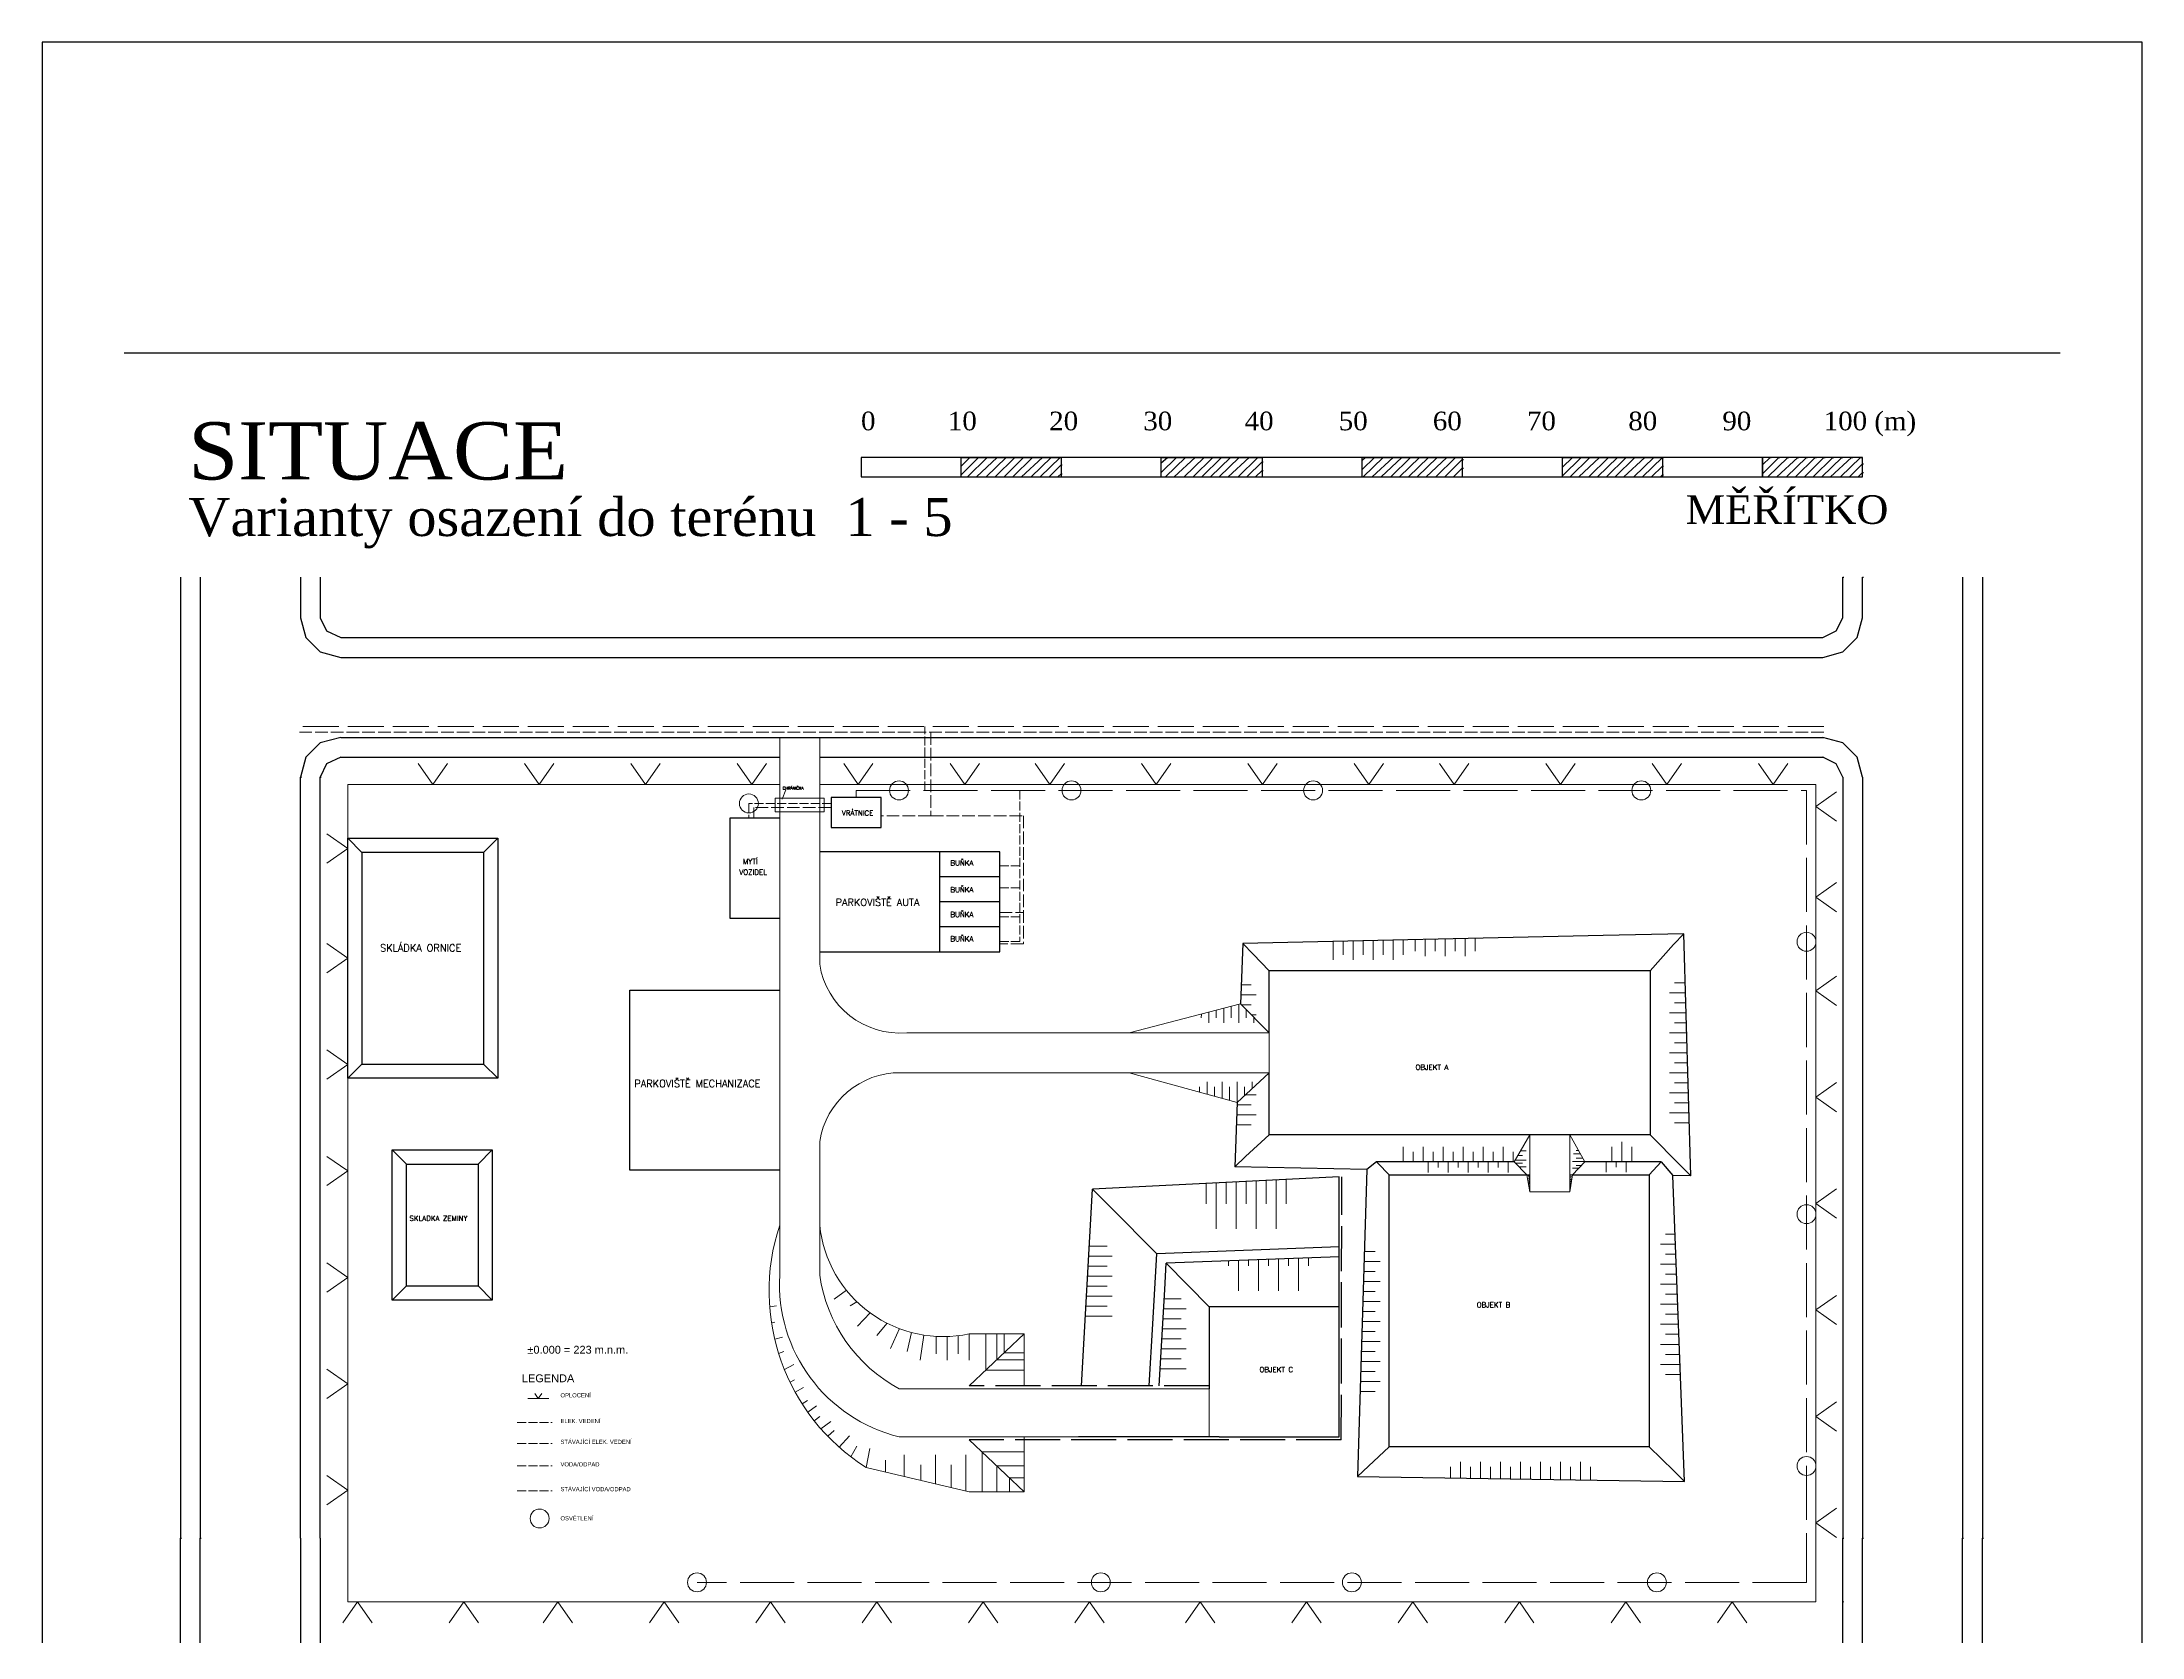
# Model space of a CAD drawing. Header units: millimetres. Extents: x -3518363 to 3223740, y -1530229 to 774657.
# Drawn here: x -3095900 to -2885900, y 186145 to 345571 of the extents above; entities that cross this region are included whole.
import ezdxf

# ---------------------------------------------------------------- set-up
doc = ezdxf.new("R2010")
doc.units = ezdxf.units.MM
doc.header["$LTSCALE"] = 15
doc.header["$MEASUREMENT"] = 0
doc.linetypes.add('ACAD_ISO02W100', pattern=[15, 12, -3])
doc.linetypes.add('ACAD_ISO10W100', pattern=[18, 12, -3, 0, -3])
doc.layers.get('0').update_dxf_attribs({"linetype": 'CONTINUOUS'})
for name, color, linetype, lineweight in [('cesty', 7, 'CONTINUOUS', 15), ('obj 3 deska', 151, 'ACAD_ISO10W100', 15), ('ODVODNENÍ', 7, 'CONTINUOUS', 35), ('Okna a dveře', 2, 'CONTINUOUS', 30), ('pažení', 220, 'ACAD_ISO02W100', 30), ('staveniste', 7, 'CONTINUOUS', 18), ('texty', 255, 'CONTINUOUS', 15), ('šrafy', 32, 'CONTINUOUS', 15)]:
    doc.layers.add(name, color=color, linetype=linetype, lineweight=lineweight)
for name, color, linetype in [('obj 1 patky', 130, 'CONTINUOUS'), ('objekt 1', 40, 'CONTINUOUS'), ('objekt 2', 70, 'CONTINUOUS'), ('objekt 3', 150, 'CONTINUOUS')]:
    doc.layers.add(name, color=color, linetype=linetype)
doc.layers.add('svahovaní', color=7, linetype='CONTINUOUS', lineweight=15, true_color=0xe3331c)
doc.styles.add('romans', font='romans.shx')
doc.styles.get("Standard").update_dxf_attribs({"font": 'txt.shx'})
doc.styles.add('TIMESNEWROMAN', font='times.ttf')

msp = doc.modelspace()

# ---------------------------------------------------------------- linework, layer by layer
for p, q in [((-3087682.375, 314490.175), (-2894096.811, 314490.175)), ((-3066001.408, 276066.256), (-2917706.69, 276066.256)), ((-3066001.408, 274085.909), (-3022127.809, 274085.909)), ((-3018127.809, 274085.909), (-2943127.809, 274085.909)), ((-2943127.809, 274085.909), (-2917706.69, 274085.909))]:
    msp.add_line(p, q)
at = {"elevation": 0}
msp.add_lwpolyline([(-3095900, 345571.207), (-3095900, 48571.207), (-2885900, 48571.207), (-2885900, 345571.207)], close=True, dxfattribs=at)
for points in [[(-3013997.956, 302093.717), (-3003993.329, 302093.717), (-3003993.329, 304048.346), (-2993988.709, 304048.346), (-2993988.709, 302093.717), (-2983984.09, 302093.717), (-2983984.09, 304048.346), (-2973876.599, 304048.346), (-2973876.599, 302093.717), (-2963871.966, 302093.717), (-2963871.966, 304048.346), (-2953867.359, 304048.346), (-2953867.359, 302093.717), (-2943862.726, 302093.717), (-2943862.726, 304048.346), (-2933858.106, 304048.346), (-2933858.106, 302093.717), (-2923853.487, 302093.717), (-2923853.487, 304048.346), (-3013997.956, 304048.346), (-3013997.956, 302093.717), (-2923750.616, 302093.717)], [(-3003993.329, 303173.889), (-3003118.886, 304048.346), (-3003016.015, 304048.346)], [(-3003993.329, 302299.459), (-3002244.455, 304048.346), (-3002141.584, 304048.346)], [(-3003350.359, 302093.717), (-3001370.012, 304048.346), (-3001241.41, 304048.346)], [(-3002450.197, 302093.717), (-3000366.979, 304048.346), (-3000264.108, 304048.346)], [(-3001472.896, 302093.717), (-2999492.536, 304048.346), (-2999389.664, 304048.346)], [(-3000598.439, 302093.717), (-2998618.092, 304048.346), (-2998489.503, 304048.346)], [(-2999698.291, 302093.717), (-2997743.662, 304048.346), (-2997615.073, 304048.346)], [(-2998823.847, 302093.717), (-2996843.5, 304048.346), (-2996740.616, 304048.346)], [(-2997949.404, 302093.717), (-2995866.185, 304048.346), (-2995763.314, 304048.346)], [(-2996972.102, 302093.717), (-2994991.742, 304048.346), (-2994863.153, 304048.346)], [(-2996071.928, 302093.717), (-2994091.581, 304048.346), (-2993988.709, 304048.346)], [(-2995197.497, 302093.717), (-2993988.709, 303302.504), (-2993885.838, 303302.504)], [(-2994323.054, 302093.717), (-2993988.709, 302402.33), (-2993885.838, 302402.33)], [(-2983984.09, 303508.247), (-2983341.119, 304048.346), (-2983212.517, 304048.346)], [(-2983984.09, 302530.919), (-2982440.958, 304048.346), (-2982338.087, 304048.346)], [(-2983546.874, 302093.717), (-2981566.527, 304048.346), (-2981463.643, 304048.346)], [(-2982672.431, 302093.717), (-2980589.2, 304048.346), (-2980460.611, 304048.346)], [(-2981669.398, 302093.717), (-2979689.051, 304048.346), (-2979586.18, 304048.346)], [(-2980794.955, 302093.717), (-2978814.608, 304048.346), (-2978711.723, 304048.346)], [(-2979920.511, 302093.717), (-2977940.164, 304048.346), (-2977837.293, 304048.346)], [(-2979046.081, 302093.717), (-2977065.734, 304048.346), (-2976962.849, 304048.346)], [(-2978171.637, 302093.717), (-2976191.277, 304048.346), (-2976062.688, 304048.346)], [(-2977271.476, 302093.717), (-2975188.258, 304048.346), (-2975085.386, 304048.346)], [(-2976294.161, 302093.717), (-2974313.814, 304048.346), (-2974210.93, 304048.346)], [(-2975419.718, 302093.717), (-2973876.599, 303611.118), (-2973773.715, 303611.118)], [(-2974545.287, 302093.717), (-2973876.599, 302736.687), (-2973773.715, 302736.687)], [(-2963871.966, 303739.707), (-2963537.635, 304048.346), (-2963434.751, 304048.346)], [(-2963871.966, 302839.558), (-2962663.178, 304048.346), (-2962560.307, 304048.346)], [(-2963769.095, 302093.717), (-2961788.748, 304048.346), (-2961660.159, 304048.346)], [(-2962868.946, 302093.717), (-2960785.715, 304048.346), (-2960682.831, 304048.346)], [(-2961994.49, 302093.717), (-2959911.272, 304048.346), (-2959808.401, 304048.346)], [(-2961017.188, 302093.717), (-2959036.841, 304048.346), (-2958933.957, 304048.346)], [(-2960142.745, 302093.717), (-2958162.384, 304048.346), (-2958033.796, 304048.346)], [(-2959242.583, 302093.717), (-2957262.236, 304048.346), (-2957159.365, 304048.346)], [(-2958368.153, 302093.717), (-2956387.793, 304048.346), (-2956284.921, 304048.346)], [(-2957493.696, 302093.717), (-2955410.478, 304048.346), (-2955281.889, 304048.346)], [(-2956516.395, 302093.717), (-2954536.047, 304048.346), (-2954407.445, 304048.346)], [(-2955616.22, 302093.717), (-2953867.359, 303842.604), (-2953764.475, 303842.604)], [(-2954741.79, 302093.717), (-2953867.359, 302968.147), (-2953764.475, 302968.147)], [(-2943862.726, 303945.475), (-2943759.855, 304048.346), (-2943631.266, 304048.346)], [(-2943862.726, 303071.018), (-2942859.694, 304048.346), (-2942756.81, 304048.346)], [(-2943862.726, 302196.588), (-2941985.25, 304048.346), (-2941882.379, 304048.346)], [(-2943091.167, 302093.717), (-2941110.82, 304048.346), (-2941007.949, 304048.346)], [(-2942216.723, 302093.717), (-2940133.492, 304048.346), (-2940004.903, 304048.346)], [(-2941213.691, 302093.717), (-2939233.344, 304048.346), (-2939130.473, 304048.346)], [(-2940339.247, 302093.717), (-2938358.9, 304048.346), (-2938256.016, 304048.346)], [(-2939464.804, 302093.717), (-2937484.457, 304048.346), (-2937381.585, 304048.346)], [(-2938590.373, 302093.717), (-2936610.026, 304048.346), (-2936507.155, 304048.346)], [(-2937715.93, 302093.717), (-2935606.98, 304048.346), (-2935504.109, 304048.346)], [(-2936712.897, 302093.717), (-2934732.55, 304048.346), (-2934629.679, 304048.346)], [(-2935838.454, 302093.717), (-2933858.106, 304048.346), (-2933755.222, 304048.346)], [(-2934964.01, 302093.717), (-2933858.106, 303173.889), (-2933755.222, 303173.889)], [(-2923853.487, 302093.717), (-2913848.867, 302093.717), (-2913848.867, 304048.346), (-2923853.487, 304048.346), (-2923853.487, 302093.717), (-2923750.616, 302093.717)], [(-2923853.487, 303302.504), (-2923081.927, 304048.346), (-2922979.043, 304048.346)], [(-2923853.487, 302402.33), (-2922207.484, 304048.346), (-2922104.599, 304048.346)], [(-2923313.387, 302093.717), (-2921333.04, 304048.346), (-2921204.451, 304048.346)], [(-2922413.239, 302093.717), (-2920330.008, 304048.346), (-2920227.123, 304048.346)], [(-2921435.911, 302093.717), (-2919455.564, 304048.346), (-2919352.693, 304048.346)], [(-2920561.481, 302093.717), (-2918581.134, 304048.346), (-2918452.532, 304048.346)], [(-2919661.319, 302093.717), (-2917706.69, 304048.346), (-2917578.088, 304048.346)], [(-2918786.876, 302093.717), (-2916806.529, 304048.346), (-2916703.658, 304048.346)], [(-2917912.445, 302093.717), (-2915932.098, 304048.346), (-2915829.214, 304048.346)], [(-2917037.989, 302093.717), (-2914954.77, 304048.346), (-2914826.181, 304048.346)], [(-2916034.969, 302093.717), (-2914054.622, 304048.346), (-2913951.738, 304048.346)], [(-2915160.526, 302093.717), (-2913848.867, 303405.375), (-2913745.983, 303405.375)], [(-2914286.082, 302093.717), (-2913848.867, 302530.919), (-2913745.983, 302530.919)], [(-2934063.862, 302093.717), (-2933858.106, 302299.459), (-2933755.222, 302299.459)], [(-3082049.954, 292089.084), (-3082049.954, 196029.298), (-3081947.076, 196029.298)], [(-3080069.607, 292089.084), (-3080069.607, 196029.298), (-3079966.729, 196029.298)], [(-3070064.98, 292089.084), (-3070064.98, 288025.518), (-3069524.887, 286045.171), (-3068084.633, 284630.641), (-3066001.408, 284064.824), (-2917809.561, 284064.824), (-2915829.214, 284630.641), (-2914388.953, 286045.171), (-2913848.867, 288025.518), (-2913848.867, 292089.084), (-2913745.983, 292089.084)], [(-3068084.633, 292089.084), (-3068084.633, 288025.518), (-3067441.663, 286713.86), (-3066001.408, 286045.171), (-2917809.561, 286045.171), (-2916497.902, 286713.86), (-2915829.214, 288025.518), (-2915829.214, 292089.084), (-2915726.33, 292089.084)], [(-2903844.247, 292089.084), (-2903844.247, 196029.298), (-2903741.376, 196029.298)], [(-2901863.9, 292089.084), (-2901863.9, 196029.298), (-2901761.016, 196029.298)], [(-3066001.408, 276066.256), (-3068084.633, 275526.157), (-3069524.887, 274085.909), (-3070064.98, 272105.562), (-3069962.109, 272105.562)], [(-2913848.867, 272105.562), (-2914388.953, 274085.909), (-2915829.214, 275526.157), (-2917809.561, 276066.256), (-2917706.69, 276066.256)], [(-3066001.408, 274085.909), (-3067441.663, 273417.221), (-3068084.633, 272105.562), (-3067981.755, 272105.562)], [(-2915829.214, 272105.562), (-2916497.902, 273417.221), (-2917809.561, 274085.909), (-2917706.69, 274085.909)], [(-3070064.98, 196029.298), (-3070064.98, 272105.562), (-3069962.109, 272105.562)], [(-3068084.633, 196029.298), (-3068084.633, 272105.562), (-3067981.755, 272105.562)], [(-2915829.214, 272105.562), (-2915829.214, 196029.298), (-2915726.33, 196029.298)], [(-2913848.867, 272105.562), (-2913848.867, 196029.298), (-2913745.983, 196029.298)], [(-3082049.954, 93925.573), (-3082049.954, 196029.298), (-3081947.076, 196029.298)], [(-3080069.607, 93925.573), (-3080069.607, 196029.298), (-3079966.729, 196029.298)], [(-3070064.98, 196029.298), (-3070064.98, 114011.972), (-3069524.887, 111928.748), (-3068084.633, 110488.493), (-3066001.408, 109948.401), (-2917809.561, 109948.401), (-2915829.214, 110488.493), (-2914388.953, 111928.748), (-2913848.867, 114011.972), (-2913848.867, 196029.298), (-2913745.983, 196029.298)], [(-3068084.633, 196029.298), (-3068084.633, 114011.972), (-3067441.663, 112597.436), (-3066001.408, 111928.748), (-2917809.561, 111928.748), (-2916497.902, 112597.436), (-2915829.214, 114011.972), (-2915829.214, 196029.298), (-2915726.33, 196029.298)], [(-2903844.247, 93925.573), (-2903844.247, 196029.298), (-2903741.376, 196029.298)], [(-2901863.9, 93925.573), (-2901863.9, 196029.298), (-2901761.016, 196029.298)]]:
    msp.add_lwpolyline(points, dxfattribs=at)
at = {"layer": 'cesty', "linetype": 'ByBlock', "extrusion": (1.93959e-16, -3.39308e-16, -1)}
for p, q in [((-3022127.809, 227306.607), (-3022127.809, 276066.256)), ((-3018127.809, 253385.277), (-3018127.809, 276066.256)), ((-2947127.809, 252746.607), (-2945127.809, 252746.607)), ((-2945127.809, 252746.607), (-2943127.809, 252746.607)), ((-2976046.968, 249415.767), (-2987177.809, 246546.607)), ((-2973177.809, 246546.607), (-2976046.968, 249415.767)), ((-2987177.809, 246546.607), (-3009409.442, 246546.607)), ((-2973177.809, 246546.607), (-2987177.809, 246546.607)), ((-2973177.809, 246546.607), (-2973177.809, 242546.607)), ((-2987177.809, 242546.607), (-3010017.809, 242546.607)), ((-2987177.809, 242546.607), (-2973177.809, 242546.607)), ((-2976397.741, 239582.13), (-2987177.809, 242546.607)), ((-2973177.809, 242546.607), (-2976397.741, 239582.13)), ((-3018127.809, 227306.607), (-3018127.809, 235677.937)), ((-2948692.427, 233635.939), (-2947127.809, 236346.607)), ((-2945127.809, 236346.607), (-2947127.809, 236346.607)), ((-2947127.809, 236346.607), (-2947127.809, 230646.607)), ((-2943127.809, 236346.607), (-2945127.809, 236346.607)), ((-2943127.809, 230646.607), (-2943127.809, 236346.607)), ((-2941607.918, 233635.939), (-2943127.809, 236346.607)), ((-2947417.809, 232346.607), (-2948692.427, 233635.939)), ((-2942837.809, 232346.607), (-2941607.918, 233635.939)), ((-2947417.809, 232346.607), (-2947127.809, 230646.607)), ((-2947417.809, 232346.607), (-2947127.809, 232346.607)), ((-2942837.809, 232346.607), (-2943127.809, 230646.607)), ((-2942837.809, 232346.607), (-2943127.809, 232346.607)), ((-2947127.809, 230646.607), (-2943127.809, 230646.607)), ((-3022127.809, 222306.607), (-3022127.809, 227306.607)), ((-3018127.809, 222306.607), (-3018127.809, 227306.607)), ((-3003177.809, 216446.607), (-2997677.809, 216446.607)), ((-2997677.809, 216446.607), (-3003177.809, 211236.607)), ((-2997677.809, 216446.607), (-2997677.809, 211236.607)), ((-2979177.809, 210946.607), (-3010177.809, 210946.607)), ((-2979177.809, 206146.607), (-2979177.809, 210946.607)), ((-2989747.809, 206146.607), (-3010177.809, 206146.607)), ((-2997677.809, 200646.607), (-3003177.809, 205846.607)), ((-2997677.809, 200646.607), (-2997677.809, 206146.607)), ((-3003177.809, 200646.607), (-3013499.016, 203094.5)), ((-3003177.809, 200646.607), (-2997677.809, 200646.607))]:
    msp.add_line(p, q, dxfattribs=at)
at = {"layer": 'cesty', "linetype": 'ByBlock', "lineweight": 20, "ltscale": 5}
for p, q in [((-3022127.809, 270000), (-3022590, 270000)), ((-3022590, 270000), (-3022590, 268620)), ((-3017700, 270000), (-3022127.809, 270000)), ((-3021870, 269890), (-3021510, 270810)), ((-3017700, 268620), (-3017700, 270000)), ((-3022590, 268620), (-3017700, 268620))]:
    msp.add_line(p, q, dxfattribs=at)
at = {"layer": 'cesty', "linetype": 'ByBlock', "extrusion": (1.93959e-16, -3.39308e-16, -1)}
for centre, radius, start, end in [((3010112.809, 254626.607), 8110.556, 265.02492318, 351.19621357), ((3010112.809, 234436.607), 8110.556, 8.80378643, 90.67112826), ((3002304.568, 220727.649), 20886.445, 302.40952398, 18.36002891), ((3005789.363, 228571.682), 12403.131, 257.8450583, 354.14585679), ((3006443.661, 221406.33), 15709.964, 283.7504149, 3.285201), ((3002857.694, 224531.199), 15431.306, 298.31819505, 351.71130566)]:
    msp.add_arc(centre, radius, start, end, dxfattribs=at)
at = {"layer": 'obj 1 patky', "linetype": 'ByBlock', "lineweight": -2, "ltscale": 5, "extrusion": (1.93959e-16, -3.39308e-16, -1)}
for p, q in [((-3016987.809, 270066.607), (-3016987.809, 267066.607)), ((-3011987.809, 270066.607), (-3016987.809, 270066.607)), ((-3011987.809, 267066.607), (-3011987.809, 270066.607)), ((-3022127.809, 268006.607), (-3027127.809, 268006.607)), ((-3027127.809, 268006.607), (-3027127.809, 258006.607)), ((-3016987.809, 267066.607), (-3011987.809, 267066.607)), ((-3065327.809, 265986.607), (-3050327.809, 265986.607)), ((-3065327.809, 241986.607), (-3065327.809, 265986.607)), ((-3065327.809, 265986.607), (-3063913.595, 264572.394)), ((-3050327.809, 265986.607), (-3051742.022, 264572.394)), ((-3050327.809, 265986.607), (-3050327.809, 241986.607)), ((-3006127.809, 264636.607), (-3018127.809, 264636.607)), ((-3006127.809, 254636.607), (-3006127.809, 264636.607)), ((-3000127.809, 264636.607), (-3006127.809, 264636.607)), ((-3000127.809, 262136.607), (-3000127.809, 264636.607)), ((-3051742.022, 264572.394), (-3063913.595, 264572.394)), ((-3063913.595, 264572.394), (-3063913.595, 243396.607)), ((-3051742.022, 264572.394), (-3051742.022, 243400.821)), ((-3000127.809, 262136.607), (-3006127.809, 262136.607)), ((-3000127.809, 259636.607), (-3000127.809, 262136.607)), ((-3000127.809, 259636.607), (-3006127.809, 259636.607)), ((-3000127.809, 257136.607), (-3000127.809, 259636.607)), ((-3027127.809, 258006.607), (-3022127.809, 258006.607)), ((-3000127.809, 257136.607), (-3006127.809, 257136.607)), ((-3000127.809, 254636.607), (-3000127.809, 257136.607)), ((-3018127.809, 254636.607), (-3006127.809, 254636.607)), ((-3006127.809, 254636.607), (-3000127.809, 254636.607)), ((-3037127.809, 232806.607), (-3037127.809, 250806.607)), ((-3037127.809, 250806.607), (-3022127.809, 250806.607)), ((-3065327.809, 241986.607), (-3063913.595, 243400.821)), ((-3050327.809, 241986.607), (-3065327.809, 241986.607)), ((-3063913.595, 243400.821), (-3051742.022, 243400.821)), ((-3051742.022, 243400.821), (-3050327.809, 241986.607)), ((-3060877.809, 234826.607), (-3050877.809, 234826.607)), ((-3060877.809, 219826.607), (-3060877.809, 234826.607)), ((-3060877.809, 234826.607), (-3059463.595, 233412.394)), ((-3059463.595, 233412.394), (-3052292.022, 233412.394)), ((-3059463.595, 221240.821), (-3059463.595, 233412.394)), ((-3050877.809, 234826.607), (-3052292.022, 233412.394)), ((-3052292.022, 233412.394), (-3052292.022, 221240.821)), ((-3050877.809, 234826.607), (-3050877.809, 219826.607)), ((-3022127.809, 232806.607), (-3037127.809, 232806.607)), ((-3060877.809, 219826.607), (-3059463.595, 221240.821)), ((-3059463.595, 221240.821), (-3052292.022, 221240.821)), ((-3050877.809, 219826.607), (-3052292.022, 221240.821)), ((-3050877.809, 219826.607), (-3060877.809, 219826.607))]:
    msp.add_line(p, q, dxfattribs=at)
at = {"layer": 'obj 3 deska', "linetype": 'ByBlock', "lineweight": 20, "ltscale": 5, "extrusion": (1.93959e-16, -3.39308e-16, -1)}
for centre in [(3010197.809, 270766.607), (2992947.809, 270766.607), (2968787.809, 270766.607), (2935967.809, 270766.607), (3025210, 269460), (2919447.809, 255636.607), (2919447.809, 228406.607), (2919447.809, 203236.607), (3046137.809, 197990), (3030397.809, 191606.607), (2990017.809, 191606.607), (2964907.809, 191606.607), (2934407.809, 191606.607)]:
    msp.add_circle(centre, 947.523, dxfattribs=at)
at = {"layer": 'objekt 1', "linetype": 'ByBlock', "extrusion": (1.93959e-16, -3.39308e-16, -1)}
for p, q in [((-2939795.613, 256263.328), (-2975831.539, 255455.17)), ((-2931726.62, 256444.287), (-2939795.613, 256263.328)), ((-2932758.329, 255355.445), (-2931726.62, 256444.287)), ((-2931016.667, 232237.143), (-2931726.62, 256444.287)), ((-2975831.539, 255455.17), (-2976046.968, 249415.767)), ((-2974778.808, 254386.64), (-2975831.539, 255455.17)), ((-2976397.741, 239582.13), (-2976627.358, 233144.97)), ((-2975536.751, 234174.813), (-2976627.358, 233144.97)), ((-2963408.812, 232881.87), (-2976627.358, 233144.97)), ((-2962441.016, 233635.939), (-2963408.812, 232881.87)), ((-2948692.427, 233635.939), (-2962441.016, 233635.939)), ((-2933994.021, 233635.939), (-2941607.918, 233635.939)), ((-2933994.021, 233635.939), (-2932803.398, 232272.706)), ((-2932082.65, 233292.453), (-2931016.667, 232237.143)), ((-2931016.667, 232237.143), (-2932803.398, 232272.706))]:
    msp.add_line(p, q, dxfattribs=at)
at = {"layer": 'objekt 1', "extrusion": (1.93959e-16, -3.39308e-16, -1)}
for p, q in [((-2973177.809, 252746.607), (-2974778.808, 254386.64)), ((-2935077.809, 252746.607), (-2932758.329, 255355.445)), ((-2935077.809, 252746.607), (-2973177.809, 252746.607)), ((-2973177.809, 246546.607), (-2973177.809, 252746.607)), ((-2935077.809, 252746.607), (-2935077.809, 236346.607)), ((-2973177.809, 236346.607), (-2973177.809, 242546.607)), ((-2973177.809, 236346.607), (-2975536.751, 234174.813)), ((-2947127.809, 236346.607), (-2973177.809, 236346.607)), ((-2935077.809, 236346.607), (-2947127.809, 236346.607)), ((-2935077.809, 236346.607), (-2932082.65, 233292.453))]:
    msp.add_line(p, q, dxfattribs=at)
at = {"layer": 'objekt 2', "linetype": 'ByBlock', "extrusion": (1.93959e-16, -3.39308e-16, -1)}
for p, q in [((-2962303.321, 233496.654), (-2962441.016, 233635.939)), ((-2963408.812, 232881.87), (-2964338.978, 202174.276)), ((-2931665.843, 201684.772), (-2932803.398, 232272.706)), ((-2963253.985, 203210.032), (-2964338.978, 202174.276)), ((-2964338.978, 202174.276), (-2931665.843, 201684.772)), ((-2932732.412, 202739.491), (-2931665.843, 201684.772))]:
    msp.add_line(p, q, dxfattribs=at)
at = {"layer": 'objekt 2', "extrusion": (1.93959e-16, -3.39308e-16, -1)}
for p, q in [((-2961177.809, 232346.607), (-2962303.321, 233496.654)), ((-2935177.809, 232346.607), (-2933994.021, 233635.939)), ((-2961177.809, 205146.607), (-2961177.809, 232346.607)), ((-2961177.809, 232346.607), (-2947417.809, 232346.607)), ((-2942837.809, 232346.607), (-2935177.809, 232346.607)), ((-2935177.809, 232346.607), (-2935177.809, 205146.607)), ((-2961177.809, 205146.607), (-2963253.985, 203210.032)), ((-2935177.809, 205146.607), (-2961177.809, 205146.607)), ((-2935177.809, 205146.607), (-2932732.412, 202739.491))]:
    msp.add_line(p, q, dxfattribs=at)
at = {"layer": 'objekt 3', "color": 244, "linetype": 'ACAD_ISO02W100', "lineweight": 20, "ltscale": 7, "true_color": 0x991b1e}
msp.add_line((-2917706.69, 276590), (-3070160, 276590), dxfattribs=at)
at = {"layer": 'objekt 3', "linetype": 'ACAD_ISO02W100', "lineweight": 20, "ltscale": 7}
for p, q in [((-3007020, 276590), (-3007020, 268240)), ((-3016987.809, 269066.607), (-3024720, 269066.607)), ((-3024720, 269066.607), (-3024720, 268006.607)), ((-3007020, 268240), (-3011987.809, 268240)), ((-3007020, 268240), (-2997750, 268240)), ((-2997750, 268240), (-2997750, 255420)), ((-3000127.809, 258550), (-2997750, 258550)), ((-2997750, 255420), (-3000127.809, 255420))]:
    msp.add_line(p, q, dxfattribs=at)
at = {"layer": 'objekt 3', "linetype": 'ByBlock', "extrusion": (1.93959e-16, -3.39308e-16, -1)}
for p, q in [((-2966177.809, 232126.607), (-2990849.573, 230916.214)), ((-2966177.809, 231126.607), (-2966177.809, 232126.607)), ((-2966177.809, 229626.607), (-2966177.809, 231126.607)), ((-2991960.48, 211236.607), (-2990849.573, 230916.214)), ((-2990145.19, 230206.393), (-2990849.573, 230916.214)), ((-2989088.617, 229141.662), (-2990145.19, 230206.393)), ((-2966177.809, 225146.607), (-2984431.97, 224449.059)), ((-2984827.013, 217450.917), (-2984431.97, 224449.059)), ((-2983633.213, 220884.065), (-2983485.794, 223495.577)), ((-2966177.809, 224146.607), (-2983485.794, 223495.577)), ((-2984177.809, 211236.607), (-2983633.213, 220884.065)), ((-2985177.809, 211236.607), (-2984827.013, 217450.917)), ((-2989747.809, 206146.607), (-2992247.809, 206146.607))]:
    msp.add_line(p, q, dxfattribs=at)
at = {"layer": 'objekt 3', "extrusion": (1.93959e-16, -3.39308e-16, -1)}
for p, q in [((-2984431.97, 224449.059), (-2989088.617, 229141.662)), ((-2966177.809, 218146.607), (-2966177.809, 229626.607)), ((-2979177.809, 219146.607), (-2983485.794, 223495.577)), ((-2966177.809, 219146.607), (-2979177.809, 219146.607)), ((-2979177.809, 219146.607), (-2979177.809, 210946.607)), ((-2966177.809, 206146.607), (-2966177.809, 218146.607)), ((-2978177.809, 206146.607), (-2989747.809, 206146.607)), ((-2978177.809, 206146.607), (-2966177.809, 206146.607))]:
    msp.add_line(p, q, dxfattribs=at)
at = {"layer": 'objekt 3', "linetype": 'ACAD_ISO02W100', "lineweight": 20, "ltscale": 5, "extrusion": (1.93959e-16, -3.39308e-16, -1)}
msp.add_line((-3048387.809, 203250), (-3044887.809, 203250), dxfattribs=at)
at = {"layer": 'Okna a dveře', "linetype": 'ACAD_ISO02W100', "lineweight": 20, "ltscale": 5}
for p, q in [((-3007620, 270766.607), (-3007620, 277150)), ((-3025210, 269460), (-3025210, 268006.607))]:
    msp.add_line(p, q, dxfattribs=at)
at = {"layer": 'Okna a dveře', "linetype": 'ACAD_ISO02W100', "lineweight": 20, "ltscale": 5, "extrusion": (1.93959e-16, -3.39308e-16, -1)}
for p, q in [((-3016987.809, 269460), (-3025210, 269460)), ((-2998107.809, 270766.607), (-2998107.809, 255666.607)), ((-2998107.809, 263216.607), (-3000127.809, 263216.607)), ((-2998107.809, 261026.607), (-3000127.809, 261026.607)), ((-2998107.809, 258116.607), (-3000127.809, 258116.607)), ((-2998107.809, 255666.607), (-3000127.809, 255666.607)), ((-3048387.809, 207576.607), (-3044887.809, 207576.607))]:
    msp.add_line(p, q, dxfattribs=at)
at = {"layer": 'Okna a dveře', "linetype": 'ACAD_ISO02W100', "lineweight": 20, "ltscale": 30, "extrusion": (1.93959e-16, -3.39308e-16, -1)}
for p, q in [((-3014487.809, 270766.607), (-2919447.809, 270766.607)), ((-2919447.809, 270766.607), (-2919447.809, 191606.607)), ((-2919447.809, 191606.607), (-3030397.809, 191606.607))]:
    msp.add_line(p, q, dxfattribs=at)
at = {"layer": 'Okna a dveře', "linetype": 'ByBlock', "lineweight": 20, "ltscale": 5}
msp.add_line((-3014487.809, 270066.607), (-3014487.809, 270766.607), dxfattribs=at)
at = {"layer": 'Okna a dveře', "color": 244, "linetype": 'ACAD_ISO02W100', "lineweight": 20, "ltscale": 5, "true_color": 0x991b1e, "extrusion": (1.93959e-16, -3.39308e-16, -1)}
msp.add_line((-3048387.809, 200770), (-3044887.809, 200770), dxfattribs=at)
at = {"layer": 'pažení', "linetype": 'ACAD_ISO02W100', "ltscale": 25, "extrusion": (1.93959e-16, -3.39308e-16, -1)}
for p, q in [((-2965967.809, 205846.607), (-2965924.494, 232139.035)), ((-2979177.809, 211236.607), (-3003177.809, 211236.607)), ((-2965967.809, 205846.607), (-3003177.809, 205846.607))]:
    msp.add_line(p, q, dxfattribs=at)
at = {"layer": 'staveniste', "extrusion": (1.93959e-16, -3.39308e-16, -1)}
for p, q in [((-3056817.689, 271356.607), (-3058282.047, 273447.928)), ((-3056817.689, 271356.607), (-3055353.33, 273447.928)), ((-3046180.06, 271356.607), (-3047644.418, 273447.928)), ((-3046180.06, 271356.607), (-3044715.701, 273447.928)), ((-3035542.431, 271356.607), (-3037006.789, 273447.928)), ((-3035542.431, 271356.607), (-3034078.072, 273447.928)), ((-3024904.801, 271356.607), (-3026369.16, 273447.928)), ((-3024904.801, 271356.607), (-3023440.443, 273447.928)), ((-3014267.172, 271356.607), (-3015731.531, 273447.928)), ((-3014267.172, 271356.607), (-3012802.814, 273447.928)), ((-3003629.543, 271356.607), (-3005093.902, 273447.928)), ((-3003629.543, 271356.607), (-3002165.185, 273447.928)), ((-2995119.423, 271356.607), (-2996583.782, 273447.928)), ((-2995119.423, 271356.607), (-2993655.065, 273447.928)), ((-2984481.794, 271356.607), (-2985946.152, 273447.928)), ((-2984481.794, 271356.607), (-2983017.436, 273447.928)), ((-2973844.165, 271356.607), (-2975308.523, 273447.928)), ((-2973844.165, 271356.607), (-2972379.807, 273447.928)), ((-2963206.536, 271356.607), (-2964670.894, 273447.928)), ((-2963206.536, 271356.607), (-2961742.177, 273447.928)), ((-2954696.416, 271356.607), (-2956160.774, 273447.928)), ((-2954696.416, 271356.607), (-2953232.057, 273447.928)), ((-2944058.787, 271356.607), (-2945523.145, 273447.928)), ((-2944058.787, 271356.607), (-2942594.428, 273447.928)), ((-2933421.158, 271356.607), (-2934885.516, 273447.928)), ((-2933421.158, 271356.607), (-2931956.799, 273447.928)), ((-2922783.529, 271356.607), (-2924247.887, 273447.928)), ((-2922783.529, 271356.607), (-2921319.17, 273447.928)), ((-3065327.809, 271356.607), (-3065327.809, 189646.607)), ((-3022127.809, 271356.607), (-3065327.809, 271356.607)), ((-2995721.522, 271356.607), (-3018127.809, 271356.607)), ((-2960429.543, 271356.607), (-3003629.543, 271356.607)), ((-2918527.809, 271356.607), (-2963206.536, 271356.607)), ((-2918527.809, 189646.607), (-2918527.809, 271356.607)), ((-2918527.809, 269166.607), (-2916436.488, 270630.966)), ((-2918527.809, 269166.607), (-2916436.488, 267702.249)), ((-3065327.809, 264966.607), (-3067419.129, 266430.966)), ((-3065327.809, 264966.607), (-3067419.129, 263502.249)), ((-2918527.809, 260096.607), (-2916436.488, 261560.966)), ((-2918527.809, 260096.607), (-2916436.488, 258632.249)), ((-3065327.809, 253998.82), (-3067419.129, 255463.178)), ((-3065327.809, 253998.82), (-3067419.129, 252534.461)), ((-2918527.809, 250742.774), (-2916436.488, 252207.132)), ((-2918527.809, 250742.774), (-2916436.488, 249278.415)), ((-3065327.809, 243361.191), (-3067419.129, 244825.549)), ((-3065327.809, 243361.191), (-3067419.129, 241896.832)), ((-2918527.809, 240105.145), (-2916436.488, 241569.503)), ((-2918527.809, 240105.145), (-2916436.488, 238640.786)), ((-3065327.809, 232723.561), (-3067419.129, 234187.92)), ((-3065327.809, 232723.561), (-3067419.129, 231259.203)), ((-2918527.809, 229467.516), (-2916436.488, 230931.874)), ((-2918527.809, 229467.516), (-2916436.488, 228003.157)), ((-3065327.809, 222085.932), (-3067419.129, 223550.291)), ((-3065327.809, 222085.932), (-3067419.129, 220621.574)), ((-2918527.809, 218829.886), (-2916436.488, 220294.245)), ((-2918527.809, 218829.886), (-2916436.488, 217365.528)), ((-3065327.809, 211448.303), (-3067419.129, 212912.662)), ((-3065327.809, 211448.303), (-3067419.129, 209983.945)), ((-3046267.665, 209969.033), (-3046627.929, 210483.543)), ((-3046267.665, 209969.033), (-3045907.401, 210483.543)), ((-2918527.809, 208192.257), (-2916436.488, 209656.616)), ((-2918527.809, 208192.257), (-2916436.488, 206727.899)), ((-3065327.809, 200810.674), (-3067419.129, 202275.032)), ((-3065327.809, 200810.674), (-3067419.129, 199346.316)), ((-2918527.809, 197554.628), (-2916436.488, 199018.987)), ((-2918527.809, 197554.628), (-2916436.488, 196090.27)), ((-3064345.438, 189646.607), (-3065809.796, 187555.287)), ((-3065327.809, 189646.607), (-2979975.658, 189646.607)), ((-3064345.438, 189646.607), (-3062881.079, 187555.287)), ((-3053707.809, 189646.607), (-3055172.167, 187555.287)), ((-3053707.809, 189646.607), (-3052243.45, 187555.287)), ((-3044327.87, 189646.607), (-3045792.228, 187555.287)), ((-3044327.87, 189646.607), (-3042863.512, 187555.287)), ((-3033690.241, 189646.607), (-3035154.599, 187555.287)), ((-3033690.241, 189646.607), (-3032225.883, 187555.287)), ((-3023052.612, 189646.607), (-3024516.97, 187555.287)), ((-3023052.612, 189646.607), (-3021588.253, 187555.287)), ((-3012414.983, 189646.607), (-3013879.341, 187555.287)), ((-3012414.983, 189646.607), (-3010950.624, 187555.287)), ((-3001777.354, 189646.607), (-3003241.712, 187555.287)), ((-3001777.354, 189646.607), (-3000312.995, 187555.287)), ((-2991139.725, 189646.607), (-2992604.083, 187555.287)), ((-2991139.725, 189646.607), (-2989675.366, 187555.287)), ((-2987986.563, 189646.607), (-2918527.809, 189646.607)), ((-2980078.542, 189646.607), (-2981542.9, 187555.287)), ((-2980078.542, 189646.607), (-2978614.184, 187555.287)), ((-2969440.913, 189646.607), (-2970905.271, 187555.287)), ((-2969440.913, 189646.607), (-2967976.554, 187555.287)), ((-2958803.284, 189646.607), (-2960267.642, 187555.287)), ((-2958803.284, 189646.607), (-2957338.925, 187555.287)), ((-2948165.655, 189646.607), (-2949630.013, 187555.287)), ((-2948165.655, 189646.607), (-2946701.296, 187555.287)), ((-2937528.026, 189646.607), (-2938992.384, 187555.287)), ((-2937528.026, 189646.607), (-2936063.667, 187555.287)), ((-2926890.396, 189646.607), (-2928354.755, 187555.287)), ((-2926890.396, 189646.607), (-2925426.038, 187555.287)), ((-2915829.214, 189646.607), (-2915726.33, 189646.607))]:
    msp.add_line(p, q, dxfattribs=at)
at = {"layer": 'staveniste', "lineweight": 13, "ltscale": 0.2, "extrusion": (1.93959e-16, -3.39308e-16, -1)}
for q in [(-3047314.5, 209969.033), (-3045220.83, 209969.033)]:
    msp.add_line((-3046267.665, 209969.033), q, dxfattribs=at)
at = {"layer": 'svahovaní', "color": 0, "extrusion": (1.93959e-16, -3.39308e-16, -1)}
for p, q in [((-2966798.395, 255657.751), (-2966798.395, 253842.196)), ((-2965798.395, 255680.807), (-2965798.395, 254342.196)), ((-2964798.395, 255703.862), (-2964798.395, 253842.196)), ((-2963798.395, 255726.918), (-2963798.395, 254342.196)), ((-2962798.395, 255749.974), (-2962798.395, 253842.196)), ((-2961798.395, 255773.029), (-2961798.395, 254342.196)), ((-2960798.395, 255796.085), (-2960798.395, 253842.196)), ((-2959798.395, 255819.14), (-2959798.395, 254342.196)), ((-2958588.942, 255847.025), (-2958588.942, 254692.858)), ((-2957588.942, 255870.08), (-2957588.942, 254192.858)), ((-2956588.942, 255893.136), (-2956588.942, 254692.858)), ((-2955588.942, 255916.192), (-2955588.942, 254192.858)), ((-2954588.942, 255939.247), (-2954588.942, 254692.858)), ((-2953588.942, 255962.303), (-2953588.942, 254192.858)), ((-2952588.942, 255985.358), (-2952588.942, 254692.858)), ((-2975994.052, 250335.124), (-2974481.552, 250335.124)), ((-2975956.552, 251335.124), (-2974981.552, 251335.124)), ((-2931551.854, 250529.529), (-2933153.729, 250529.529)), ((-2931582.479, 251529.529), (-2932653.729, 251529.529)), ((-2979963.754, 248406.15), (-2979967.809, 248047.36)), ((-2979217.809, 248598.43), (-2979217.809, 247537.36)), ((-2978467.809, 248791.755), (-2978467.809, 248047.36)), ((-2977717.809, 248985.08), (-2977717.809, 247537.36)), ((-2976967.809, 249178.405), (-2976967.809, 248047.36)), ((-2976217.809, 249371.73), (-2976217.809, 247537.36)), ((-2975966.325, 249335.124), (-2974981.552, 249335.124)), ((-2975467.809, 248836.607), (-2975467.809, 248047.36)), ((-2974966.325, 248335.124), (-2974481.552, 248335.124)), ((-2974717.809, 248086.607), (-2974717.809, 247537.36)), ((-2931490.604, 248529.529), (-2933153.729, 248529.529)), ((-2931521.229, 249529.529), (-2932653.729, 249529.529)), ((-2931429.354, 246529.529), (-2933153.729, 246529.529)), ((-2931459.979, 247529.529), (-2932653.729, 247529.529)), ((-2931368.104, 244529.529), (-2933153.729, 244529.529)), ((-2931398.729, 245529.529), (-2932653.729, 245529.529)), ((-2979397.741, 240409.248), (-2979397.741, 241639.871)), ((-2977897.741, 239995.689), (-2977897.741, 241639.871)), ((-2976397.741, 239582.13), (-2976397.741, 241639.871)), ((-2974897.741, 240963.127), (-2974897.741, 241639.871)), ((-2931306.854, 242529.529), (-2933153.729, 242529.529)), ((-2931337.479, 243529.529), (-2932653.729, 243529.529)), ((-2931276.229, 241529.529), (-2932653.729, 241529.529)), ((-2980148.364, 240616.199), (-2980147.741, 241129.871)), ((-2978647.741, 240202.469), (-2978647.741, 241129.871)), ((-2977147.741, 239788.909), (-2977147.741, 241129.871)), ((-2975647.741, 240272.628), (-2975647.741, 241129.871)), ((-2975579.86, 240335.124), (-2974481.552, 240335.124)), ((-2931245.604, 240529.529), (-2933153.729, 240529.529)), ((-2931214.979, 239529.529), (-2932653.729, 239529.529)), ((-2976481.552, 237335.124), (-2974981.552, 237335.124)), ((-2976444.052, 238335.124), (-2974481.552, 238335.124)), ((-2976406.552, 239335.124), (-2974981.552, 239335.124)), ((-2931184.354, 238529.529), (-2933153.729, 238529.529)), ((-2931153.729, 237529.529), (-2932653.729, 237529.529)), ((-2937907.809, 233635.939), (-2937907.809, 235635.939)), ((-2959767.809, 233635.939), (-2959767.809, 235125.939)), ((-2958767.809, 233635.939), (-2958767.809, 234625.939)), ((-2957767.809, 233635.939), (-2957767.809, 235125.939)), ((-2957267.809, 233635.939), (-2957267.809, 232567.409)), ((-2956767.809, 233635.939), (-2956767.809, 234625.939)), ((-2956267.809, 233635.939), (-2956267.809, 233067.409)), ((-2955767.809, 233635.939), (-2955767.809, 235125.939)), ((-2955267.809, 233635.939), (-2955267.809, 232567.409)), ((-2954767.809, 233635.939), (-2954767.809, 234625.939)), ((-2954267.809, 233635.939), (-2954267.809, 233067.409)), ((-2953767.809, 233635.939), (-2953767.809, 235125.939)), ((-2953267.809, 233635.939), (-2953267.809, 232567.409)), ((-2952767.809, 233635.939), (-2952767.809, 234625.939)), ((-2952267.809, 233635.939), (-2952267.809, 233067.409)), ((-2951767.809, 233635.939), (-2951767.809, 235125.939)), ((-2951267.809, 233635.939), (-2951267.809, 232567.409)), ((-2950767.809, 233635.939), (-2950767.809, 234625.939)), ((-2950267.809, 233635.939), (-2950267.809, 233067.409)), ((-2949767.809, 233635.939), (-2949767.809, 235125.939)), ((-2949267.809, 233635.939), (-2949267.809, 232567.409)), ((-2948767.809, 233635.939), (-2948767.809, 234625.939)), ((-2948591.721, 233810.41), (-2947477.809, 233810.41)), ((-2948566.172, 233508.226), (-2947837.809, 233506.607)), ((-2948327.091, 234268.877), (-2947837.809, 234268.877)), ((-2948208.135, 233146.056), (-2947477.809, 233146.056)), ((-2948052.957, 234743.807), (-2947477.809, 234743.807)), ((-2941636.683, 233687.239), (-2942847.809, 233686.607)), ((-2942052.82, 234429.405), (-2942747.809, 234429.405)), ((-2942497.809, 234766.607), (-2942241.892, 234766.607)), ((-2941815.755, 234006.607), (-2942497.809, 234006.607)), ((-2941949.544, 233277.802), (-2942497.809, 233277.802)), ((-2939467.809, 233635.939), (-2939467.809, 232615.939)), ((-2938907.809, 233635.939), (-2938907.809, 235135.939)), ((-2938467.809, 233635.939), (-2938467.809, 233115.939)), ((-2937467.809, 233635.939), (-2937467.809, 232615.939)), ((-2936907.809, 233635.939), (-2936907.809, 235135.939)), ((-2979487.809, 231473.621), (-2979487.809, 229435.941)), ((-2978487.809, 231522.681), (-2978487.809, 226935.941)), ((-2977487.809, 231571.74), (-2977487.809, 229435.941)), ((-2976487.809, 231620.8), (-2976487.809, 226935.941)), ((-2975487.809, 231669.86), (-2975487.809, 229435.941)), ((-2974487.809, 231718.92), (-2974487.809, 226935.941)), ((-2973487.809, 231767.98), (-2973487.809, 229435.941)), ((-2972487.809, 231817.04), (-2972487.809, 226935.941)), ((-2971487.809, 231866.1), (-2971487.809, 229435.941)), ((-2947127.809, 232286.607), (-2947317.809, 232286.607)), ((-2947127.809, 232126.607), (-2947287.809, 232126.607)), ((-2947127.809, 231946.607), (-2947277.809, 231946.607)), ((-2947127.809, 231746.607), (-2947257.809, 231746.607)), ((-2947127.809, 231526.607), (-2947247.809, 231526.607)), ((-2947127.809, 231866.607), (-2947197.809, 231866.607)), ((-2947127.809, 231626.607), (-2947197.809, 231626.607)), ((-2947127.809, 232216.607), (-2947187.809, 232216.607)), ((-2947127.809, 232026.607), (-2947187.809, 232026.607)), ((-2947127.809, 231426.607), (-2947187.809, 231426.607)), ((-2943127.809, 232206.607), (-2942937.809, 232206.607)), ((-2943127.809, 232136.607), (-2943067.809, 232136.607)), ((-2943127.809, 232046.607), (-2942967.809, 232046.607)), ((-2943127.809, 231946.607), (-2943067.809, 231946.607)), ((-2943127.809, 231866.607), (-2942977.809, 231866.607)), ((-2943127.809, 231786.607), (-2943057.809, 231786.607)), ((-2943127.809, 231666.607), (-2942997.809, 231666.607)), ((-2943127.809, 231546.607), (-2943057.809, 231546.607)), ((-2943127.809, 231446.607), (-2943007.809, 231446.607)), ((-2943127.809, 231346.607), (-2943067.809, 231346.607)), ((-2942222.864, 232991.273), (-2942847.809, 232991.273)), ((-2991171.314, 225216.607), (-2989384.892, 225216.607)), ((-2932547.704, 225397.313), (-2934064.239, 225397.313)), ((-2932584.894, 226397.313), (-2933564.239, 226397.313)), ((-2991284.213, 223216.607), (-2989384.892, 223216.607)), ((-2991227.763, 224216.607), (-2988884.892, 224216.607)), ((-2977251.927, 223730.061), (-2977251.927, 223241.137)), ((-2976251.927, 223767.675), (-2976251.927, 220741.137)), ((-2975251.927, 223805.29), (-2975251.927, 223241.137)), ((-2974251.927, 223842.904), (-2974251.927, 220741.137)), ((-2973251.927, 223880.518), (-2973251.927, 223241.137)), ((-2972251.927, 223918.133), (-2972251.927, 220741.137)), ((-2971251.927, 223955.747), (-2971251.927, 223241.137)), ((-2970251.927, 223993.362), (-2970251.927, 220741.137)), ((-2969251.927, 224030.976), (-2969251.927, 223241.137)), ((-2963704.387, 222689.163), (-2962581.053, 222689.163)), ((-2963672.998, 223689.163), (-2962081.053, 223689.163)), ((-2963641.609, 224689.163), (-2962581.053, 224689.163)), ((-2932473.325, 223397.313), (-2934064.239, 223397.313)), ((-2932510.515, 224397.313), (-2933564.239, 224397.313)), ((-3015452.4, 220795.862), (-3016688.78, 219927.14)), ((-2991397.112, 221216.607), (-2989384.892, 221216.607)), ((-2991340.663, 222216.607), (-2988884.892, 222216.607)), ((-2963767.164, 220689.163), (-2962581.053, 220689.163)), ((-2963735.775, 221689.163), (-2962081.053, 221689.163)), ((-2932398.946, 221397.313), (-2934064.239, 221397.313)), ((-2932436.135, 222397.313), (-2933564.239, 222397.313)), ((-3023129.783, 219129.525), (-3022437.809, 219236.607)), ((-3014408.363, 219652.574), (-3015077.809, 219236.607)), ((-3013098.266, 218550.824), (-3014357.809, 217216.607)), ((-2991510.012, 219216.607), (-2989384.892, 219216.607)), ((-2991453.562, 220216.607), (-2988884.892, 220216.607)), ((-2983743.146, 218936.607), (-2981496.24, 218936.607)), ((-2983686.697, 219936.607), (-2981996.24, 219936.607)), ((-2963829.942, 218689.163), (-2962581.053, 218689.163)), ((-2963798.553, 219689.163), (-2962081.053, 219689.163)), ((-2932324.566, 219397.313), (-2934064.239, 219397.313)), ((-2932361.756, 220397.313), (-2933564.239, 220397.313)), ((-3022948.521, 217554.2), (-3022627.809, 217616.607)), ((-3011390.566, 217505.329), (-3012427.809, 216266.607)), ((-3010162.247, 216964.98), (-3011037.809, 214976.607)), ((-3008940.979, 216575.642), (-3009397.809, 214696.607)), ((-3007724.695, 216320.472), (-3008087.809, 213806.607)), ((-3003177.809, 216446.607), (-3003177.809, 213806.607)), ((-3001527.809, 216446.607), (-3001527.809, 212799.607)), ((-3000427.809, 216446.607), (-3000427.809, 213841.607)), ((-2999687.809, 216446.607), (-2999687.809, 214542.589)), ((-2991566.461, 218216.607), (-2988884.892, 218216.607)), ((-2983856.046, 216936.607), (-2981496.24, 216936.607)), ((-2983799.596, 217936.607), (-2981996.24, 217936.607)), ((-2963892.72, 216689.163), (-2962581.053, 216689.163)), ((-2963861.331, 217689.163), (-2962081.053, 217689.163)), ((-2932250.187, 217397.313), (-2934064.239, 217397.313)), ((-2932287.377, 218397.313), (-2933564.239, 218397.313)), ((-2932212.997, 216397.313), (-2933564.239, 216397.313)), ((-3022626.507, 215904.543), (-3021847.809, 216106.607)), ((-3022235.253, 214481.739), (-3021727.809, 214686.607)), ((-3006467.809, 216187.121), (-3006467.809, 214456.607)), ((-3005388.405, 216175.034), (-3005388.405, 213806.607)), ((-3004270.922, 216261.849), (-3004270.922, 214456.607)), ((-2999687.809, 214542.589), (-2997677.809, 214542.589)), ((-2983968.945, 214936.607), (-2981496.24, 214936.607)), ((-2983912.495, 215936.607), (-2981996.24, 215936.607)), ((-2963955.498, 214689.163), (-2962581.053, 214689.163)), ((-2963924.109, 215689.163), (-2962081.053, 215689.163)), ((-2932175.808, 215397.313), (-2934064.239, 215397.313)), ((-2932138.618, 214397.313), (-2933564.239, 214397.313)), ((-3021663.3, 212886.535), (-3020707.809, 213376.607)), ((-3001527.809, 212799.607), (-2997677.809, 212799.607)), ((-3000427.809, 213841.607), (-2997677.809, 213841.607)), ((-2984081.844, 212936.607), (-2981496.24, 212936.607)), ((-2984025.395, 213936.607), (-2981996.24, 213936.607)), ((-2964018.275, 212689.163), (-2962581.053, 212689.163)), ((-2963986.887, 213689.163), (-2962081.053, 213689.163)), ((-2932101.428, 213397.313), (-2934064.239, 213397.313)), ((-2932064.239, 212397.313), (-2933564.239, 212397.313)), ((-3021091.18, 211600.394), (-3020637.809, 211836.607)), ((-3020589.238, 210632.382), (-3019747.809, 211096.607)), ((-2964081.053, 210689.163), (-2962581.053, 210689.163)), ((-2964049.664, 211689.163), (-2962081.053, 211689.163)), ((-3019881.091, 209444.501), (-3019357.809, 209776.607)), ((-3019328.778, 208627.242), (-3018437.809, 209266.607)), ((-3018671.303, 207751.765), (-3018117.809, 208196.607)), ((-3018013.628, 206962.874), (-3017027.809, 207686.607)), ((-3017312.724, 206201.85), (-3016677.809, 206786.607)), ((-3016167.217, 205104.892), (-3015157.809, 206266.607)), ((-3015004.39, 204145.788), (-3014417.809, 205216.607)), ((-3013499.016, 203094.5), (-3013127.809, 204976.607)), ((-3011560.617, 202634.768), (-3011560.617, 203826.607)), ((-3009697.809, 202192.964), (-3009697.809, 204366.607)), ((-3006557.809, 201448.246), (-3006557.809, 204366.607)), ((-3003507.809, 200724.874), (-3003507.809, 204366.607)), ((-3001897.809, 200646.607), (-3001897.809, 204636.426)), ((-3001897.809, 204636.426), (-2997677.809, 204636.426)), ((-3008027.809, 201796.888), (-3008027.809, 203366.607)), ((-3004977.809, 201073.516), (-3004977.809, 203366.607)), ((-3000427.809, 200646.607), (-3000427.809, 203246.607)), ((-3000427.809, 203246.607), (-2997677.809, 203246.607)), ((-2999157.809, 200646.607), (-2999157.809, 202045.88)), ((-2999157.809, 202045.88), (-2997677.809, 202045.88)), ((-2955037.024, 202034.916), (-2955037.024, 203137.52)), ((-2954037.024, 202019.934), (-2954037.024, 203637.52)), ((-2953037.024, 202004.952), (-2953037.024, 203137.52)), ((-2952037.024, 201989.97), (-2952037.024, 203637.52)), ((-2951037.024, 201974.989), (-2951037.024, 203137.52)), ((-2950037.024, 201960.007), (-2950037.024, 203637.52)), ((-2949037.024, 201945.025), (-2949037.024, 203137.52)), ((-2948037.024, 201930.043), (-2948037.024, 203637.52)), ((-2947037.024, 201915.061), (-2947037.024, 203137.52)), ((-2946037.024, 201900.079), (-2946037.024, 203637.52)), ((-2945037.024, 201885.097), (-2945037.024, 203137.52)), ((-2944037.024, 201870.116), (-2944037.024, 203637.52)), ((-2943037.024, 201855.134), (-2943037.024, 203137.52)), ((-2942037.024, 201840.152), (-2942037.024, 203637.52)), ((-2941037.024, 201825.17), (-2941037.024, 203137.52))]:
    msp.add_line(p, q, dxfattribs=at)
at = {"layer": 'šrafy', "linetype": 'ACAD_ISO02W100', "lineweight": 20, "ltscale": 20}
msp.add_line((-2917706.69, 277150), (-3070150, 277150), dxfattribs=at)
at = {"layer": 'šrafy', "linetype": 'ACAD_ISO02W100', "lineweight": 20, "ltscale": 5, "extrusion": (1.93959e-16, -3.39308e-16, -1)}
msp.add_line((-3048387.809, 205500), (-3044887.809, 205500), dxfattribs=at)

# ---------------------------------------------------------------- texts
at = {"attachment_point": 7, "style": 'TIMESNEWROMAN'}
for s, insert, char_height, width in [('\\W1.03;0\\~\\~\\~\\~\\~\\~\\~\\~\\~\\~10\\~\\~\\~\\~\\~\\~\\~\\~\\~\\~20\\~\\~\\~\\~\\~\\~\\~\\~\\~30\\~\\~\\~\\~\\~\\~\\~\\~\\~\\~40\\~\\~\\~\\~\\~\\~\\~\\~\\~50\\~\\~\\~\\~\\~\\~\\~\\~\\~60\\~\\~\\~\\~\\~\\~\\~\\~\\~70\\~\\~\\~\\~\\~\\~\\~\\~\\~\\~80\\~\\~\\~\\~\\~\\~\\~\\~\\~90\\~\\~\\~\\~\\~\\~\\~\\~\\~\\~100\\~(m)', (-3013997.956, 306157.413), 1861.033775, 104185.90222), ('\\W1.04;SITUACE', (-3081278.388, 301759.49), 5726.35125, 39233.21061), ('\\W1.03;MĚŘÍTKO', (-2931543.415, 297361.568), 2863.1607, 21087.58593), ('\\W1.02;Varianty\\~osazení\\~do\\~terénu\\~\\~1\\~-\\~5', (-3081278.388, 294943.992), 3793.6648, 76615.21395)]:
    msp.add_mtext(s, dxfattribs=dict(at, insert=insert, char_height=char_height, width=width))
at = {"layer": 'ODVODNENÍ', "linetype": 'Continuous', "ltscale": 0.01, "insert": (-3047911.109, 212395.05), "char_height": 785.12624, "attachment_point": 1}
msp.add_mtext_dynamic_manual_height_columns('{\\fArial|b0|i0|c238|p0;LEGENDA}', width=16668.61895, gutter_width=6542.719, heights=[0], dxfattribs=at)
at = {"layer": 'staveniste', "insert": (-3047358.119, 216560.495), "char_height": 785.12624, "attachment_point": 1}
msp.add_mtext_dynamic_manual_height_columns('{\\fArial|b0|i0|c238|p34;\\P\\fArial|b0|i0|c0|p34;%%P\\fArial|b0|i0|c238|p34;0.000 = 223 m.n.m.}', width=19737.70457, gutter_width=6542.719, heights=[0], dxfattribs=at)
at = {"layer": 'staveniste', "lineweight": 13, "ltscale": 0.2, "char_height": 418.734, "attachment_point": 1}
for s, width, insert in [('{\\fArial|b0|i0|c238|p0;OPLOCENÍ}', 5593.51587, (-3044050.876, 210517.758)), ('{\\fArial|b0|i0|c238|p34;ELEK. VEDENÍ}', 5593.51587, (-3044050.876, 207937.758)), ('{\\fArial|b0|i0|c238|p34;STÁVAJÍCÍ ELEK. VEDENÍ}', 8667.80567, (-3044050.876, 205861.151)), ('{\\fArial|b0|i0|c238|p34;VODA/ODPAD}', 5593.51587, (-3044050.876, 203611.151)), ('{\\fArial|b0|i0|c238|p34;STÁVAJÍCÍ VODA/ODPAD}', 10439.54256, (-3044050.876, 201131.151)), ('{\\fArial|b0|i0|c238|p34;OSVĚTLENÍ}', 5593.51587, (-3044050.876, 198221.151))]:
    msp.add_mtext_dynamic_manual_height_columns(s, width=width, gutter_width=6542.719, heights=[0], dxfattribs=dict(at, insert=insert))
at = {"layer": 'texty', "ltscale": 20, "extrusion": (1.93959e-16, -3.39308e-16, -1), "style": 'romans', "text_generation_flag": 2}
for s, height, p in [('CHRÁNIČKA', 284.2974, (3021835.053, 270850.881)), ('VRÁTNICE', 514.897, (3015917.809, 268244.04)), ('VOZIDEL', 514.897, (3026168.931, 262334.04)), ('MYTÍ', 514.897, (3025798.931, 263404.04)), ('BUŇKA', 514.897, (3005058.931, 263254.04)), ('BUŇKA', 514.897, (3005058.931, 260584.04)), ('PARKOVIŠTĚ AUTA', 714.61735, (3016547.809, 259226.607)), ('BUŇKA', 514.897, (3005058.931, 258104.04)), ('BUŇKA', 514.897, (3005058.931, 255674.04)), ('SKLÁDKA ORNICE', 714.61735, (3062087.809, 254666.607)), ('PARKOVIŠTĚ MECHANIZACE', 714.61735, (3036667.809, 241106.607)), ('OBJEKT A', 514.897, (2958548.931, 242834.04)), ('SKLADKA ZEMINY', 514.89696, (3059157.809, 227738.253)), ('OBJEKT B', 514.897, (2952427.809, 219084.04)), ('OBJEKT C', 514.897, (2974148.931, 212614.04))]:
    msp.add_text(s, height=height, dxfattribs=at).set_placement(p)

doc.saveas('drawing.dxf')
